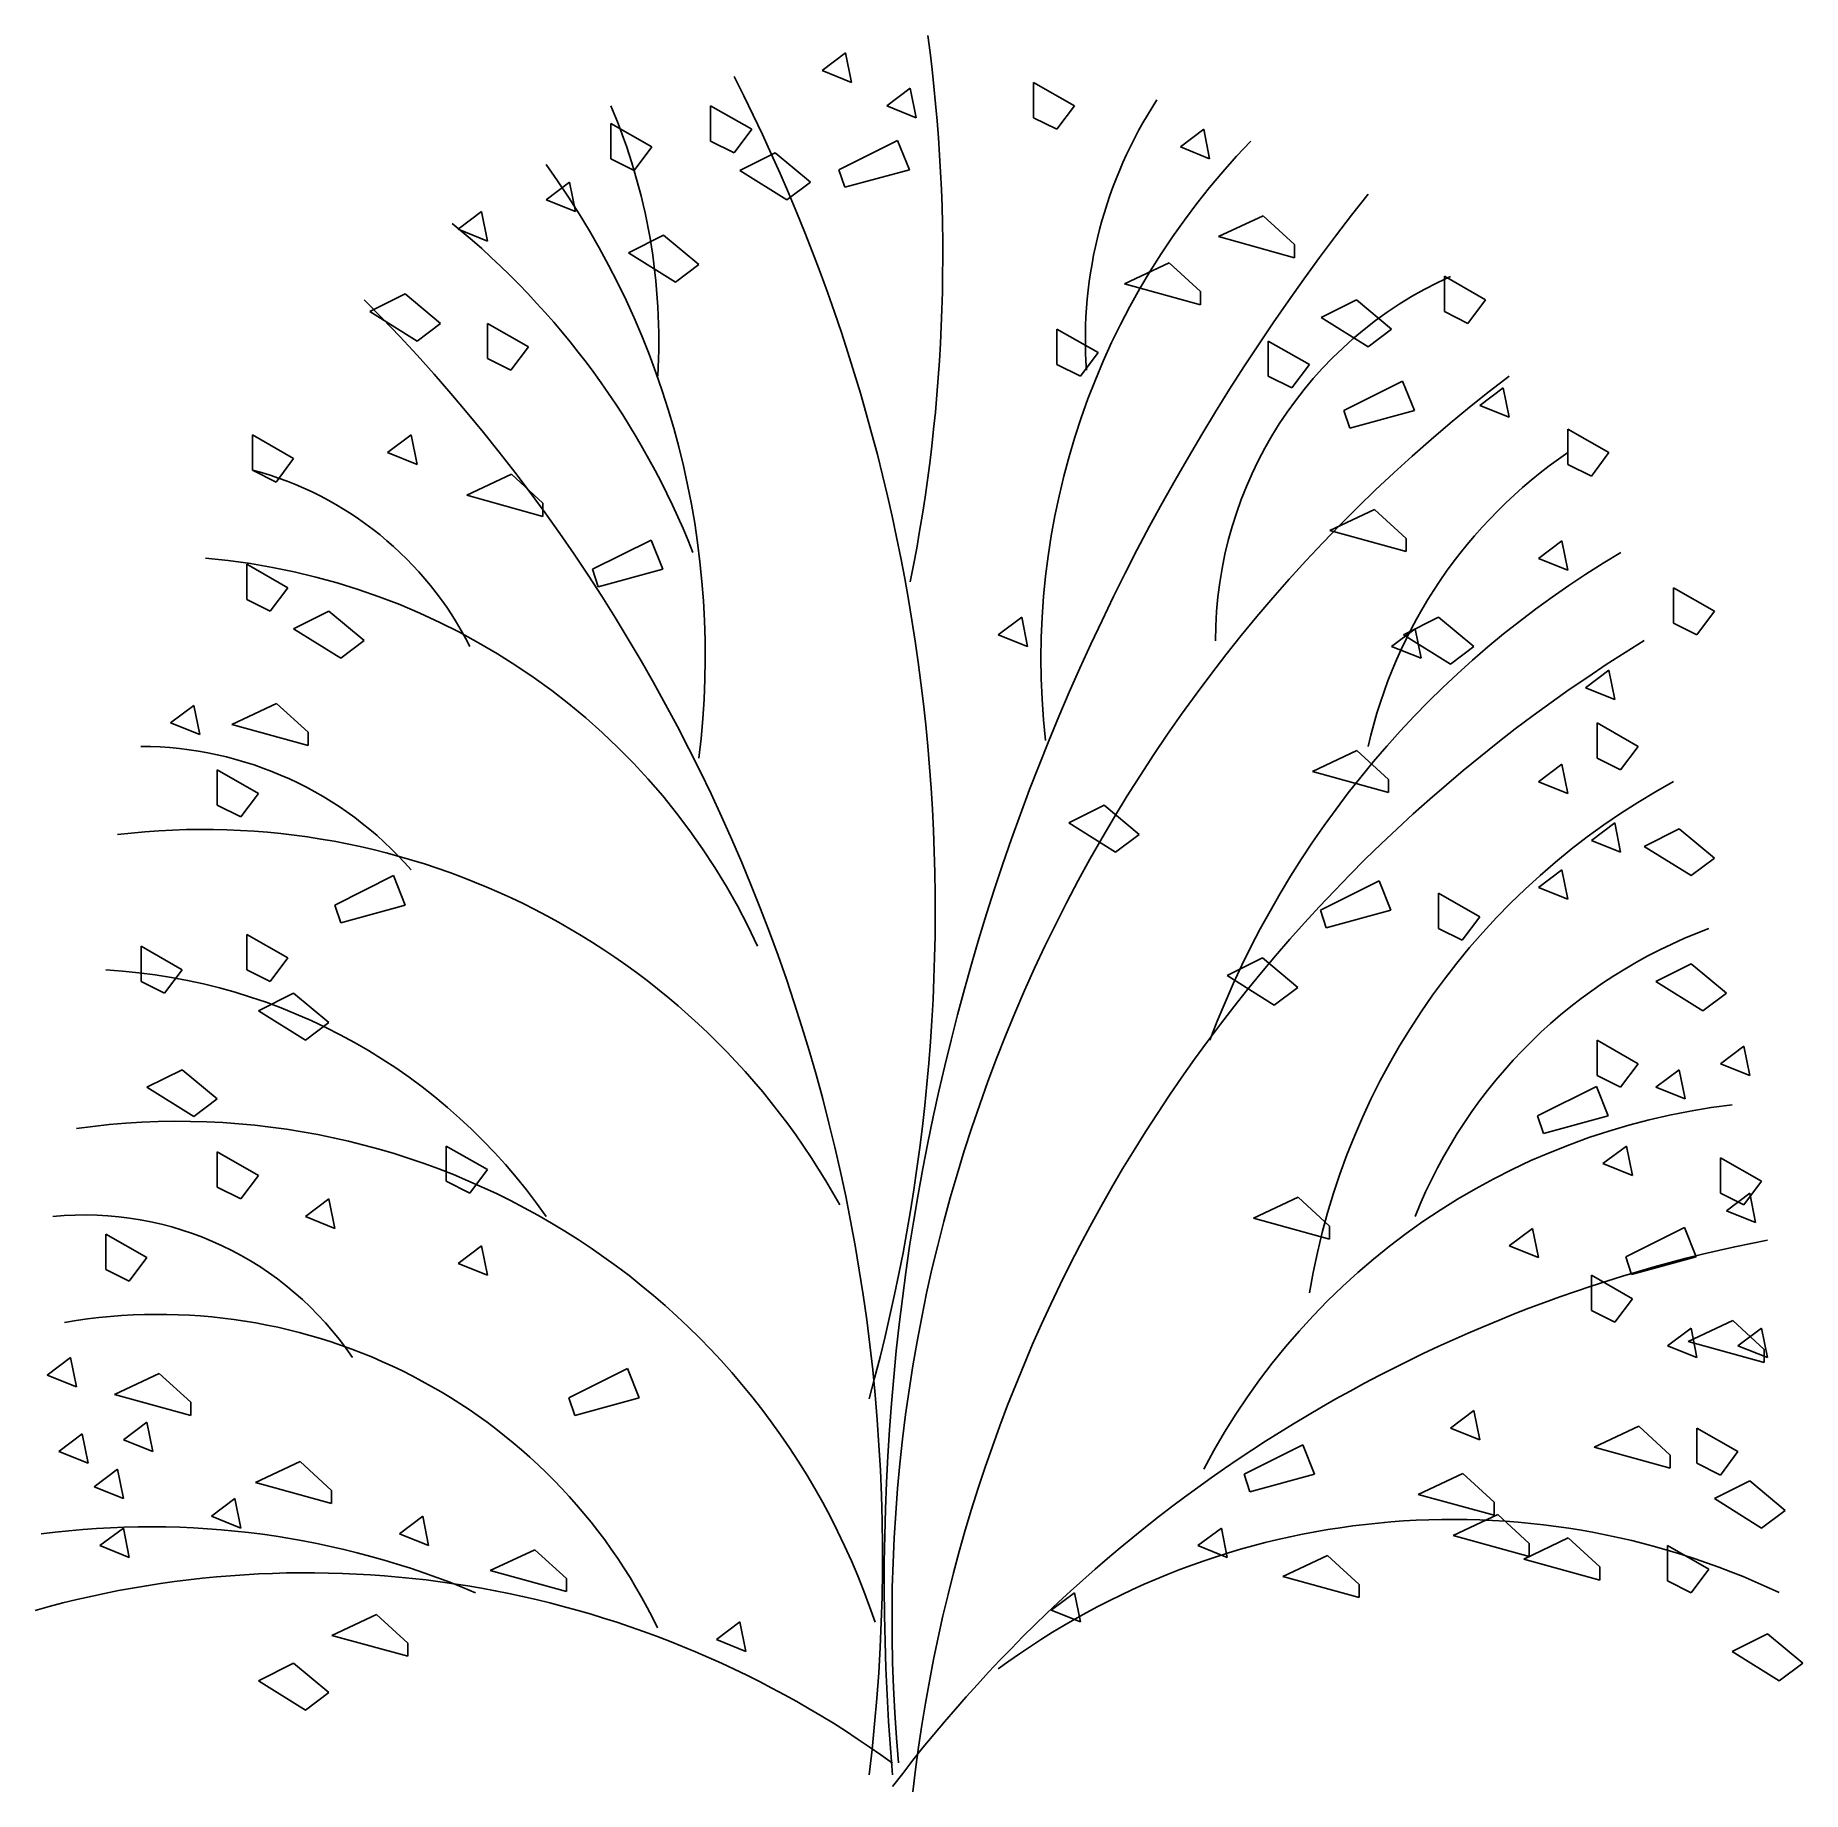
# Model space of a CAD drawing. Extents: x 12.9 to 13.9, y 13.71 to 14.71.
import ezdxf

# ---------------------------------------------------------------- set-up
doc = ezdxf.new("R2010")
doc.units = 0
doc.layers.get('0').update_dxf_attribs({"linetype": 'CONTINUOUS'})

msp = doc.modelspace()

# ---------------------------------------------------------------- linework, layer by layer
at = {"color": 0}
for p, q in [((13.3433, 14.6883), (13.3566, 14.6983)), ((13.3566, 14.6983), (13.3599, 14.6816)), ((13.3599, 14.6816), (13.3433, 14.6883)), ((13.4632, 14.6816), (13.4632, 14.6616)), ((13.4865, 14.6683), (13.4632, 14.6816)), ((13.3799, 14.6683), (13.3932, 14.6783)), ((13.3932, 14.6783), (13.3966, 14.6616)), ((13.28, 14.6683), (13.28, 14.6483)), ((13.3033, 14.655), (13.28, 14.6683)), ((13.3966, 14.6616), (13.3799, 14.6683)), ((13.4632, 14.6616), (13.4765, 14.655)), ((13.4765, 14.655), (13.4865, 14.6683)), ((13.2233, 14.6583), (13.2233, 14.6383)), ((13.2466, 14.645), (13.2233, 14.6583)), ((13.2933, 14.6416), (13.3033, 14.655)), ((13.5465, 14.645), (13.5598, 14.655)), ((13.5598, 14.655), (13.5631, 14.6383)), ((13.2366, 14.6316), (13.2466, 14.645)), ((13.28, 14.6483), (13.2933, 14.6416)), ((13.2966, 14.6316), (13.3166, 14.6416)), ((13.3166, 14.6416), (13.3366, 14.625)), ((13.3861, 14.6487), (13.3528, 14.6321)), ((13.3928, 14.6321), (13.3861, 14.6487)), ((13.5631, 14.6383), (13.5465, 14.645)), ((13.2233, 14.6383), (13.2366, 14.6316)), ((13.3233, 14.615), (13.2966, 14.6316)), ((13.3528, 14.6321), (13.3561, 14.6221)), ((13.3561, 14.6221), (13.3928, 14.6321)), ((13.1867, 14.615), (13.2, 14.625)), ((13.2, 14.625), (13.2033, 14.6083)), ((13.3366, 14.625), (13.3233, 14.615)), ((13.2033, 14.6083), (13.1867, 14.615)), ((13.1367, 14.5983), (13.15, 14.6083)), ((13.15, 14.6083), (13.1534, 14.5916)), ((13.5681, 14.5941), (13.5934, 14.606)), ((13.5934, 14.606), (13.6113, 14.5896)), ((13.1534, 14.5916), (13.1367, 14.5983)), ((13.2333, 14.585), (13.2533, 14.595)), ((13.2533, 14.595), (13.2733, 14.5783)), ((13.6113, 14.5821), (13.5681, 14.5941)), ((13.26, 14.5683), (13.2333, 14.585)), ((13.6113, 14.5896), (13.6113, 14.5821)), ((13.2733, 14.5783), (13.26, 14.5683)), ((13.5148, 14.5674), (13.5401, 14.5793)), ((13.5401, 14.5793), (13.558, 14.5629)), ((13.6964, 14.5716), (13.6964, 14.5516)), ((13.7197, 14.5583), (13.6964, 14.5716)), ((13.0867, 14.5516), (13.1067, 14.5616)), ((13.1067, 14.5616), (13.1267, 14.5449)), ((13.558, 14.5555), (13.5148, 14.5674)), ((13.558, 14.5629), (13.558, 14.5555)), ((13.1134, 14.5349), (13.0867, 14.5516)), ((13.6264, 14.5483), (13.6464, 14.5583)), ((13.6464, 14.5583), (13.6664, 14.5416)), ((13.6964, 14.5516), (13.7097, 14.5449)), ((13.7097, 14.5449), (13.7197, 14.5583)), ((13.1267, 14.5449), (13.1134, 14.5349)), ((13.1534, 14.5449), (13.1534, 14.5249)), ((13.1767, 14.5316), (13.1534, 14.5449)), ((13.4765, 14.5416), (13.4765, 14.5216)), ((13.4998, 14.5283), (13.4765, 14.5416)), ((13.6531, 14.5316), (13.6264, 14.5483)), ((13.6664, 14.5416), (13.6531, 14.5316)), ((13.1667, 14.5183), (13.1767, 14.5316)), ((13.5964, 14.5349), (13.5964, 14.5149)), ((13.6198, 14.5216), (13.5964, 14.5349)), ((13.1534, 14.5249), (13.1667, 14.5183)), ((13.4765, 14.5216), (13.4898, 14.5149)), ((13.4898, 14.5149), (13.4998, 14.5283)), ((13.6098, 14.5083), (13.6198, 14.5216)), ((13.5964, 14.5149), (13.6098, 14.5083)), ((13.6726, 14.5121), (13.6393, 14.4954)), ((13.6793, 14.4954), (13.6726, 14.5121)), ((13.7164, 14.4983), (13.7297, 14.5083)), ((13.7297, 14.5083), (13.733, 14.4916)), ((13.6393, 14.4954), (13.6426, 14.4854)), ((13.6426, 14.4854), (13.6793, 14.4954)), ((13.733, 14.4916), (13.7164, 14.4983)), ((13.0201, 14.4816), (13.0201, 14.4616)), ((13.0434, 14.4683), (13.0201, 14.4816)), ((13.0967, 14.4716), (13.1101, 14.4816)), ((13.1101, 14.4816), (13.1134, 14.4649)), ((13.7663, 14.4849), (13.7663, 14.4649)), ((13.7897, 14.4716), (13.7663, 14.4849)), ((13.1134, 14.4649), (13.0967, 14.4716)), ((13.7797, 14.4583), (13.7897, 14.4716)), ((13.0201, 14.4616), (13.0334, 14.4549)), ((13.0334, 14.4549), (13.0434, 14.4683)), ((13.7663, 14.4649), (13.7797, 14.4583)), ((13.1417, 14.4474), (13.167, 14.4593)), ((13.167, 14.4593), (13.1848, 14.4429)), ((13.1848, 14.4354), (13.1417, 14.4474)), ((13.1848, 14.4429), (13.1848, 14.4354)), ((13.6314, 14.4274), (13.6567, 14.4393)), ((13.6567, 14.4393), (13.6746, 14.4229)), ((13.2462, 14.422), (13.2129, 14.4054)), ((13.2529, 14.4054), (13.2462, 14.422)), ((13.6746, 14.4154), (13.6314, 14.4274)), ((13.6746, 14.4229), (13.6746, 14.4154)), ((13.7497, 14.4116), (13.763, 14.4216)), ((13.763, 14.4216), (13.7663, 14.4049)), ((13.7663, 14.4049), (13.7497, 14.4116)), ((13.0168, 14.4083), (13.0168, 14.3883)), ((13.0401, 14.3949), (13.0168, 14.4083)), ((13.2129, 14.4054), (13.2162, 14.3954)), ((13.2162, 14.3954), (13.2529, 14.4054)), ((13.0301, 14.3816), (13.0401, 14.3949)), ((13.8263, 14.3949), (13.8263, 14.3749)), ((13.8496, 14.3816), (13.8263, 14.3949)), ((13.0168, 14.3883), (13.0301, 14.3816)), ((13.0434, 14.3716), (13.0634, 14.3816)), ((13.0634, 14.3816), (13.0834, 14.3649)), ((13.8396, 14.3683), (13.8496, 14.3816)), ((13.0701, 14.3549), (13.0434, 14.3716)), ((13.4432, 14.3683), (13.4565, 14.3783)), ((13.4565, 14.3783), (13.4598, 14.3616)), ((13.6664, 14.3616), (13.6797, 14.3716)), ((13.6731, 14.3683), (13.693, 14.3783)), ((13.6797, 14.3716), (13.6831, 14.3549)), ((13.693, 14.3783), (13.713, 14.3616)), ((13.8263, 14.3749), (13.8396, 14.3683)), ((13.0834, 14.3649), (13.0701, 14.3549)), ((13.4598, 14.3616), (13.4432, 14.3683)), ((13.6831, 14.3549), (13.6664, 14.3616)), ((13.6997, 14.3516), (13.6731, 14.3683)), ((13.713, 14.3616), (13.6997, 14.3516)), ((13.7763, 14.3382), (13.7897, 14.3482)), ((13.7897, 14.3482), (13.793, 14.3316)), ((13.0084, 14.3173), (13.0337, 14.3293)), ((13.0337, 14.3293), (13.0516, 14.3129)), ((13.793, 14.3316), (13.7763, 14.3382)), ((12.9735, 14.3182), (12.9868, 14.3282)), ((12.9868, 14.3282), (12.9901, 14.3116)), ((12.9901, 14.3116), (12.9735, 14.3182)), ((13.0516, 14.3054), (13.0084, 14.3173)), ((13.0516, 14.3129), (13.0516, 14.3054)), ((13.783, 14.3182), (13.783, 14.2982)), ((13.8063, 14.3049), (13.783, 14.3182)), ((13.6214, 14.2907), (13.6467, 14.3026)), ((13.6467, 14.3026), (13.6646, 14.2862)), ((13.7963, 14.2916), (13.8063, 14.3049)), ((13.0001, 14.2916), (13.0001, 14.2716)), ((13.0234, 14.2782), (13.0001, 14.2916)), ((13.6646, 14.2788), (13.6214, 14.2907)), ((13.7497, 14.2849), (13.763, 14.2949)), ((13.763, 14.2949), (13.7663, 14.2782)), ((13.783, 14.2982), (13.7963, 14.2916)), ((13.6646, 14.2862), (13.6646, 14.2788)), ((13.7663, 14.2782), (13.7497, 14.2849)), ((13.0001, 14.2716), (13.0134, 14.2649)), ((13.0134, 14.2649), (13.0234, 14.2782)), ((13.4832, 14.2616), (13.5032, 14.2716)), ((13.5032, 14.2716), (13.5231, 14.2549)), ((13.5098, 14.2449), (13.4832, 14.2616)), ((13.7797, 14.2516), (13.793, 14.2616)), ((13.793, 14.2616), (13.7963, 14.2449)), ((13.5231, 14.2549), (13.5098, 14.2449)), ((13.7963, 14.2449), (13.7797, 14.2516)), ((13.8096, 14.2482), (13.8296, 14.2582)), ((13.8296, 14.2582), (13.8496, 14.2416)), ((13.8363, 14.2316), (13.8096, 14.2482)), ((13.8496, 14.2416), (13.8363, 14.2316)), ((13.1001, 14.2316), (13.0667, 14.2149)), ((13.1067, 14.2149), (13.1001, 14.2316)), ((13.7497, 14.2249), (13.763, 14.2349)), ((13.763, 14.2349), (13.7663, 14.2182)), ((13.6593, 14.2287), (13.626, 14.212)), ((13.666, 14.212), (13.6593, 14.2287)), ((13.693, 14.2216), (13.693, 14.2016)), ((13.7164, 14.2082), (13.693, 14.2216)), ((13.7663, 14.2182), (13.7497, 14.2249)), ((13.0667, 14.2149), (13.0701, 14.2049)), ((13.0701, 14.2049), (13.1067, 14.2149)), ((13.626, 14.212), (13.6293, 14.202)), ((13.6293, 14.202), (13.666, 14.212)), ((13.693, 14.2016), (13.7064, 14.1949)), ((13.7064, 14.1949), (13.7164, 14.2082)), ((12.9568, 14.1916), (12.9568, 14.1716)), ((12.9801, 14.1782), (12.9568, 14.1916)), ((13.0401, 14.1849), (13.0168, 14.1982)), ((13.0168, 14.1982), (13.0168, 14.1782)), ((13.0301, 14.1716), (13.0401, 14.1849)), ((13.5731, 14.1749), (13.5931, 14.1849)), ((13.5931, 14.1849), (13.6131, 14.1682)), ((13.8163, 14.1716), (13.8363, 14.1816)), ((13.8363, 14.1816), (13.8563, 14.1649)), ((12.9568, 14.1716), (12.9701, 14.1649)), ((12.9701, 14.1649), (12.9801, 14.1782)), ((13.0168, 14.1782), (13.0301, 14.1716)), ((13.5998, 14.1582), (13.5731, 14.1749)), ((13.843, 14.1549), (13.8163, 14.1716)), ((13.0234, 14.1549), (13.0434, 14.1649)), ((13.0434, 14.1649), (13.0634, 14.1482)), ((13.6131, 14.1682), (13.5998, 14.1582)), ((13.8563, 14.1649), (13.843, 14.1549)), ((13.0501, 14.1382), (13.0234, 14.1549)), ((13.0634, 14.1482), (13.0501, 14.1382)), ((13.783, 14.1382), (13.783, 14.1182)), ((13.8063, 14.1249), (13.783, 14.1382)), ((13.853, 14.1249), (13.8663, 14.1349)), ((13.8663, 14.1349), (13.8696, 14.1182)), ((12.9601, 14.1115), (12.9801, 14.1215)), ((12.9801, 14.1215), (13.0001, 14.1049)), ((13.7963, 14.1115), (13.8063, 14.1249)), ((13.8163, 14.1115), (13.8296, 14.1215)), ((13.8296, 14.1215), (13.833, 14.1049)), ((13.8696, 14.1182), (13.853, 14.1249)), ((12.9868, 14.0949), (12.9601, 14.1115)), ((13.7826, 14.112), (13.7492, 14.0953)), ((13.7892, 14.0953), (13.7826, 14.112)), ((13.783, 14.1182), (13.7963, 14.1115)), ((13.833, 14.1049), (13.8163, 14.1115)), ((13.0001, 14.1049), (12.9868, 14.0949)), ((13.7492, 14.0953), (13.7526, 14.0853)), ((13.7526, 14.0853), (13.7892, 14.0953)), ((13.0001, 14.0749), (13.0001, 14.0549)), ((13.0234, 14.0615), (13.0001, 14.0749)), ((13.13, 14.0782), (13.13, 14.0582)), ((13.1534, 14.0649), (13.13, 14.0782)), ((13.7863, 14.0682), (13.7996, 14.0782)), ((13.7996, 14.0782), (13.803, 14.0615)), ((13.853, 14.0715), (13.853, 14.0515)), ((13.8763, 14.0582), (13.853, 14.0715)), ((13.0134, 14.0482), (13.0234, 14.0615)), ((13.1434, 14.0515), (13.1534, 14.0649)), ((13.803, 14.0615), (13.7863, 14.0682)), ((13.0001, 14.0549), (13.0134, 14.0482)), ((13.13, 14.0582), (13.1434, 14.0515)), ((13.5881, 14.0373), (13.6134, 14.0492)), ((13.6134, 14.0492), (13.6312, 14.0328)), ((13.853, 14.0515), (13.8663, 14.0449)), ((13.8563, 14.0415), (13.8696, 14.0515)), ((13.8663, 14.0449), (13.8763, 14.0582)), ((13.8696, 14.0515), (13.8729, 14.0349)), ((13.0501, 14.0382), (13.0634, 14.0482)), ((13.0634, 14.0482), (13.0667, 14.0315)), ((13.8729, 14.0349), (13.8563, 14.0415)), ((13.0667, 14.0315), (13.0501, 14.0382)), ((13.6312, 14.0254), (13.5881, 14.0373)), ((13.6312, 14.0328), (13.6312, 14.0254)), ((13.733, 14.0215), (13.7463, 14.0315)), ((13.7463, 14.0315), (13.7497, 14.0149)), ((13.8325, 14.032), (13.7992, 14.0153)), ((13.8392, 14.0153), (13.8325, 14.032)), ((12.9368, 14.0282), (12.9368, 14.0082)), ((12.9601, 14.0149), (12.9368, 14.0282)), ((13.1367, 14.0115), (13.15, 14.0215)), ((13.15, 14.0215), (13.1534, 14.0049)), ((13.7497, 14.0149), (13.733, 14.0215)), ((12.9501, 14.0015), (12.9601, 14.0149)), ((13.1534, 14.0049), (13.1367, 14.0115)), ((13.7992, 14.0153), (13.8025, 14.0053)), ((13.8025, 14.0053), (13.8392, 14.0153)), ((12.9368, 14.0082), (12.9501, 14.0015)), ((13.7797, 14.0049), (13.7797, 13.9849)), ((13.803, 13.9915), (13.7797, 14.0049)), ((13.793, 13.9782), (13.803, 13.9915)), ((13.7797, 13.9849), (13.793, 13.9782)), ((13.8346, 13.9673), (13.8599, 13.9792)), ((13.8599, 13.9792), (13.8778, 13.9628)), ((13.823, 13.9649), (13.8363, 13.9749)), ((13.8363, 13.9749), (13.8396, 13.9582)), ((13.8629, 13.9649), (13.8763, 13.9749)), ((13.8763, 13.9749), (13.8796, 13.9582)), ((12.9035, 13.9482), (12.9168, 13.9582)), ((12.9168, 13.9582), (12.9202, 13.9415)), ((13.8396, 13.9582), (13.823, 13.9649)), ((13.8778, 13.9554), (13.8346, 13.9673)), ((13.8796, 13.9582), (13.8629, 13.9649)), ((13.8778, 13.9628), (13.8778, 13.9554)), ((12.9202, 13.9415), (12.9035, 13.9482)), ((12.9418, 13.9373), (12.9671, 13.9492)), ((12.9671, 13.9492), (12.985, 13.9328)), ((13.2329, 13.952), (13.1996, 13.9353)), ((13.2395, 13.9353), (13.2329, 13.952)), ((12.985, 13.9254), (12.9418, 13.9373)), ((12.985, 13.9328), (12.985, 13.9254)), ((13.1996, 13.9353), (13.2029, 13.9253)), ((13.2029, 13.9253), (13.2395, 13.9353)), ((13.6997, 13.9182), (13.713, 13.9282)), ((13.713, 13.9282), (13.7164, 13.9115)), ((12.9468, 13.9115), (12.9601, 13.9215)), ((12.9601, 13.9215), (12.9635, 13.9049)), ((13.7164, 13.9115), (13.6997, 13.9182)), ((13.7813, 13.9073), (13.8066, 13.9192)), ((13.8066, 13.9192), (13.8245, 13.9028)), ((13.8396, 13.9182), (13.8396, 13.8982)), ((13.8629, 13.9049), (13.8396, 13.9182)), ((12.9102, 13.9049), (12.9235, 13.9149)), ((12.9235, 13.9149), (12.9268, 13.8982)), ((12.9635, 13.9049), (12.9468, 13.9115)), ((13.616, 13.9086), (13.5827, 13.892)), ((13.6227, 13.892), (13.616, 13.9086)), ((12.9268, 13.8982), (12.9102, 13.9049)), ((13.0217, 13.8873), (13.0471, 13.8992)), ((13.0471, 13.8992), (13.0649, 13.8828)), ((13.8245, 13.8954), (13.7813, 13.9073)), ((13.8245, 13.9028), (13.8245, 13.8954)), ((13.8396, 13.8982), (13.853, 13.8915)), ((13.853, 13.8915), (13.8629, 13.9049)), ((12.9302, 13.8848), (12.9435, 13.8948)), ((12.9435, 13.8948), (12.9468, 13.8782)), ((13.5827, 13.892), (13.586, 13.882)), ((13.586, 13.882), (13.6227, 13.892)), ((13.6814, 13.8806), (13.7067, 13.8925)), ((13.7067, 13.8925), (13.7245, 13.8761)), ((13.8496, 13.8782), (13.8696, 13.8882)), ((13.8696, 13.8882), (13.8896, 13.8715)), ((12.9468, 13.8782), (12.9302, 13.8848)), ((12.9968, 13.8682), (13.0101, 13.8782)), ((13.0101, 13.8782), (13.0134, 13.8615)), ((13.0649, 13.8754), (13.0217, 13.8873)), ((13.0649, 13.8828), (13.0649, 13.8754)), ((13.7245, 13.8687), (13.6814, 13.8806)), ((13.8763, 13.8615), (13.8496, 13.8782)), ((13.0134, 13.8615), (12.9968, 13.8682)), ((13.1034, 13.8582), (13.1167, 13.8682)), ((13.1167, 13.8682), (13.12, 13.8515)), ((13.7013, 13.8573), (13.7267, 13.8692)), ((13.7245, 13.8761), (13.7245, 13.8687)), ((13.7267, 13.8692), (13.7445, 13.8528)), ((13.8896, 13.8715), (13.8763, 13.8615)), ((12.9335, 13.8515), (12.9468, 13.8615)), ((12.9468, 13.8615), (12.9501, 13.8448)), ((13.12, 13.8515), (13.1034, 13.8582)), ((13.5565, 13.8515), (13.5698, 13.8615)), ((13.5698, 13.8615), (13.5731, 13.8448)), ((12.9501, 13.8448), (12.9335, 13.8515)), ((13.155, 13.8373), (13.1803, 13.8492)), ((13.1803, 13.8492), (13.1982, 13.8328)), ((13.5731, 13.8448), (13.5565, 13.8515)), ((13.7445, 13.8454), (13.7013, 13.8573)), ((13.7413, 13.8439), (13.7666, 13.8559)), ((13.7445, 13.8528), (13.7445, 13.8454)), ((13.7666, 13.8559), (13.7845, 13.8395)), ((13.823, 13.8515), (13.823, 13.8315)), ((13.8463, 13.8382), (13.823, 13.8515)), ((13.6047, 13.8339), (13.63, 13.8459)), ((13.63, 13.8459), (13.6479, 13.8295)), ((13.7845, 13.832), (13.7413, 13.8439)), ((13.7845, 13.8395), (13.7845, 13.832)), ((13.8363, 13.8248), (13.8463, 13.8382)), ((13.1982, 13.8254), (13.155, 13.8373)), ((13.1982, 13.8328), (13.1982, 13.8254)), ((13.6479, 13.822), (13.6047, 13.8339)), ((13.6479, 13.8295), (13.6479, 13.822)), ((13.823, 13.8315), (13.8363, 13.8248)), ((13.4732, 13.8148), (13.4865, 13.8248)), ((13.4865, 13.8248), (13.4898, 13.8082)), ((13.0651, 13.8006), (13.0904, 13.8125)), ((13.0904, 13.8125), (13.1082, 13.7961)), ((13.2833, 13.7982), (13.2966, 13.8082)), ((13.2966, 13.8082), (13.2999, 13.7915)), ((13.4898, 13.8082), (13.4732, 13.8148)), ((13.1082, 13.7887), (13.0651, 13.8006)), ((13.2999, 13.7915), (13.2833, 13.7982)), ((13.8596, 13.7915), (13.8796, 13.8015)), ((13.8796, 13.8015), (13.8996, 13.7848)), ((13.1082, 13.7961), (13.1082, 13.7887)), ((13.8863, 13.7748), (13.8596, 13.7915)), ((13.0234, 13.7748), (13.0434, 13.7848)), ((13.0434, 13.7848), (13.0634, 13.7682)), ((13.8996, 13.7848), (13.8863, 13.7748)), ((13.0501, 13.7582), (13.0234, 13.7748)), ((13.0634, 13.7682), (13.0501, 13.7582))]:
    msp.add_line(p, q, dxfattribs=at)
for centre, radius, start, end in [((12.4789, 14.5829), 0.9328, 348.5823, 7.7252), ((12.3685, 14.2115), 1.0389, 344.5546, 27.1102), ((13.7421, 14.5353), 0.2495, 146.8723, 183.9065), ((12.9118, 14.5352), 0.3388, 356.5785, 23.1389), ((13.8894, 14.3544), 0.422, 135.867, 186.2808), ((12.8028, 14.3567), 0.4741, 352.9138, 35.9379), ((14.6454, 13.8307), 1.2669, 141.5621, 184.9454), ((12.8436, 14.2463), 0.4585, 21.5784, 50.8004), ((13.7929, 14.3652), 0.2264, 114.2978, 180.0834), ((12.3659, 13.8452), 1.0116, 352.976, 44.8241), ((14.2699, 13.8089), 0.887, 127.2463, 185.2207), ((13.9217, 14.2442), 0.2754, 124.3441, 167.2635), ((12.9702, 14.2742), 0.194, 26.7895, 75.0983), ((12.9612, 14.0328), 0.3802, 24.6833, 85.1296), ((14.0736, 13.9446), 0.5459, 120.523, 159.2317), ((14.2714, 13.6132), 0.8822, 121.5615, 173.5763), ((12.9564, 14.1014), 0.2035, 40.9952, 89.8975), ((14.0206, 13.928), 0.4064, 118.5645, 170.5246), ((12.992, 13.8449), 0.4129, 28.9715, 96.7518), ((13.947, 13.9323), 0.2875, 110.5024, 158.3822), ((12.918, 13.8516), 0.3271, 34.7708, 86.6956), ((13.9056, 13.7141), 0.3902, 96.7634, 152.401), ((12.9781, 13.6753), 0.4169, 18.5786, 97.9809), ((12.9247, 13.8557), 0.1834, 33.983, 95.5823), ((14.0363, 13.2216), 0.8184, 101.0397, 142.9397), ((12.9667, 13.6683), 0.3144, 25.7334, 99.7489), ((12.9621, 13.388), 0.4742, 67.0929, 97.5039), ((13.701, 13.4322), 0.4342, 64.7425, 126.4309), ((13.0507, 13.2703), 0.5658, 54.0102, 105.7803)]:
    msp.add_arc(centre, radius, start, end, dxfattribs=at)

doc.saveas('drawing.dxf')
